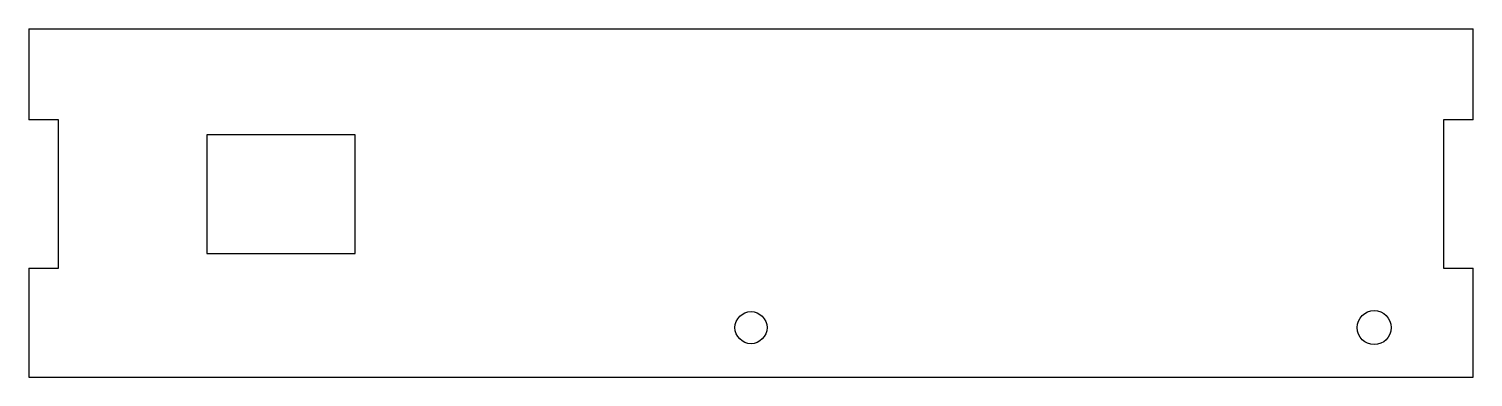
# Model space of a CAD drawing. Header units: millimetres. Extents: x -73 to 73, y -30 to 5.
import ezdxf

# ---------------------------------------------------------------- set-up
doc = ezdxf.new("R2010")
doc.units = ezdxf.units.MM

msp = doc.modelspace()

# ---------------------------------------------------------------- linework, layer by layer
at = {"color": 7, "linetype": 'Continuous', "lineweight": 25}
for p, q in [((-73, 4.7), (-73, -4.5)), ((-73, 4.7), (73, 4.7)), ((73, -4.5), (73, 4.7)), ((-70, -4.5), (-73, -4.5)), ((-70, -19.5), (-70, -4.5)), ((73, -4.5), (70, -4.5)), ((70, -4.5), (70, -19.5)), ((-40, -6), (-55, -6)), ((-55, -6), (-55, -18)), ((-40, -18), (-40, -6)), ((-55, -18), (-40, -18)), ((-73, -19.5), (-73, -30.5)), ((-73, -19.5), (-70, -19.5)), ((70, -19.5), (73, -19.5)), ((73, -30.5), (73, -19.5)), ((-73, -30.5), (73, -30.5))]:
    msp.add_line(p, q, dxfattribs=at)
for centre, radius in [((0, -25.5), 1.62), ((0, -25.5), 1.62), ((63, -25.5), 1.72), ((63, -25.5), 1.72)]:
    msp.add_circle(centre, radius, dxfattribs=at)

doc.saveas('drawing.dxf')
